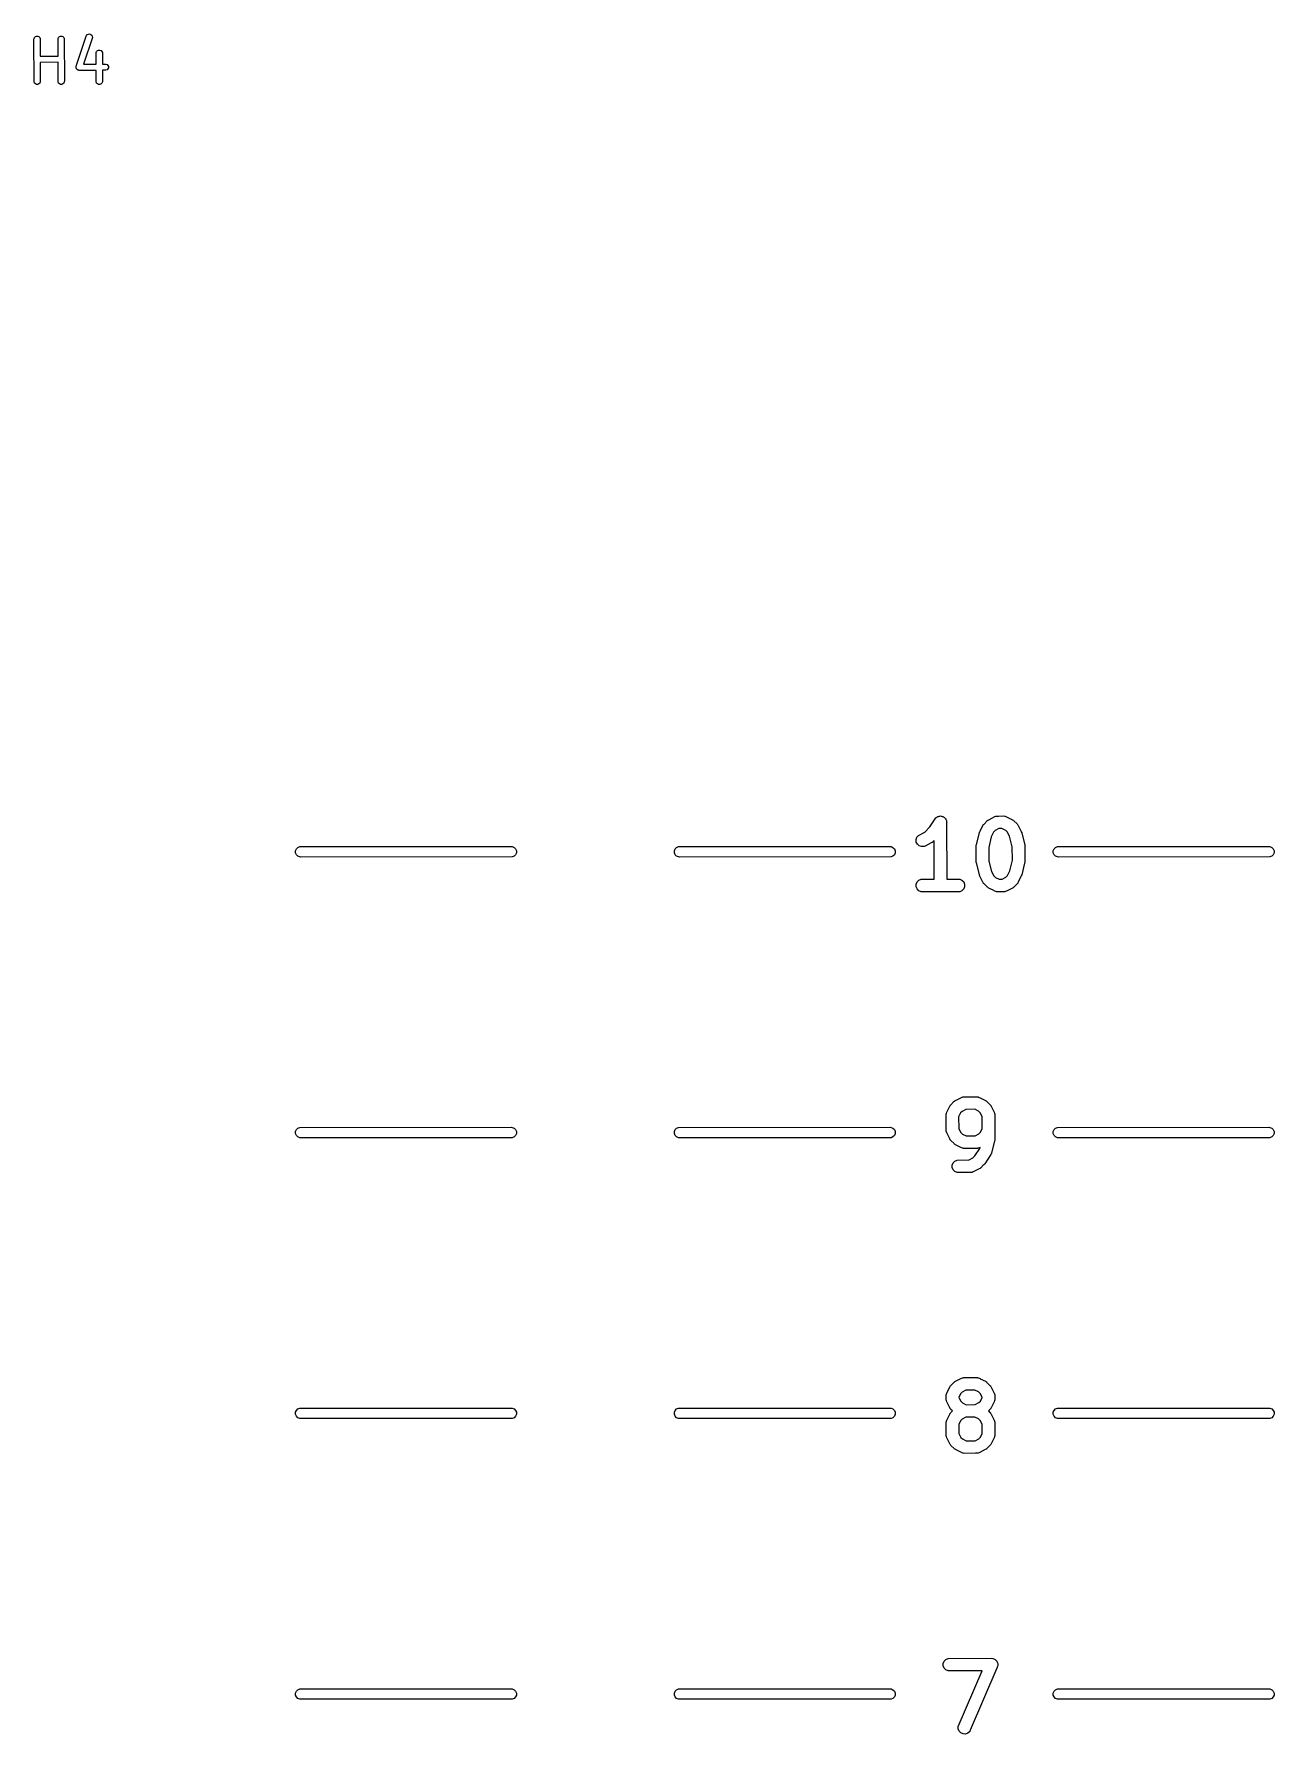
# Model space of a CAD drawing. Extents: x 79 to 214, y -137 to -46.
# Drawn here: x 79.16 to 108.62, y -85.95 to -45.58 of the extents above; entities that cross this region are included whole.
import ezdxf

# ---------------------------------------------------------------- set-up
doc = ezdxf.new("R2010")
doc.units = 0
doc.layers.add('BLACK', color=7, linetype='CONTINUOUS')

msp = doc.modelspace()

# ---------------------------------------------------------------- linework, layer by layer
at = {"layer": 'BLACK', "linetype": 'CONTINUOUS'}
for p, q in [((80.411033, -45.620058), (80.430207, -45.597951)), ((80.430207, -45.597951), (80.45638, -45.584864)), ((80.45638, -45.584864), (80.48557, -45.582789)), ((80.48557, -45.582789), (80.513332, -45.592043)), ((80.513332, -45.592043), (80.53544, -45.611217)), ((80.53544, -45.611217), (80.548526, -45.637391)), ((79.163095, -45.704819), (79.164536, -45.690187)), ((79.164536, -46.719451), (79.163095, -45.704819)), ((79.164536, -45.690187), (79.175735, -45.663151)), ((79.175735, -45.663151), (79.196427, -45.642459)), ((79.196427, -45.642459), (79.223463, -45.63126)), ((79.223463, -45.63126), (79.252727, -45.63126)), ((79.252727, -45.63126), (79.279763, -45.642459)), ((79.279763, -45.642459), (79.300455, -45.663151)), ((79.300455, -45.663151), (79.311654, -45.690187)), ((79.311654, -45.690187), (79.312246, -46.107231)), ((79.734523, -45.704819), (79.735964, -45.690187)), ((79.735093, -46.106192), (79.734523, -45.704819)), ((79.735964, -45.690187), (79.747163, -45.663151)), ((79.747163, -45.663151), (79.767855, -45.642459)), ((79.767855, -45.642459), (79.794891, -45.63126)), ((79.794891, -45.63126), (79.824155, -45.63126)), ((79.824155, -45.63126), (79.851191, -45.642459)), ((79.851191, -45.642459), (79.871883, -45.663151)), ((79.871883, -45.663151), (79.883082, -45.690187)), ((79.883082, -45.690187), (79.884523, -46.704819)), ((80.168967, -46.346154), (80.405039, -45.633483)), ((80.550601, -45.666581), (80.341557, -46.297657)), ((80.405039, -45.633483), (80.411033, -45.620058)), ((80.548526, -45.637391), (80.550601, -45.666581)), ((80.640726, -46.02352), (80.651925, -45.996484)), ((80.651925, -45.996484), (80.672617, -45.975792)), ((80.672617, -45.975792), (80.699653, -45.964593)), ((80.699653, -45.964593), (80.728917, -45.964593)), ((80.728917, -45.964593), (80.755953, -45.975792)), ((80.755953, -45.975792), (80.776645, -45.996484)), ((80.776645, -45.996484), (80.787844, -46.02352)), ((79.312246, -46.107231), (79.735093, -46.106192)), ((79.735304, -46.254786), (79.312457, -46.255826)), ((79.312457, -46.255826), (79.313095, -46.704819)), ((79.735964, -46.719451), (79.735304, -46.254786)), ((80.163684, -46.362105), (80.164536, -46.359532)), ((80.164536, -46.37409), (80.163684, -46.362105)), ((80.164536, -46.356853), (80.168967, -46.346154)), ((80.164536, -46.359532), (80.164536, -46.356853)), ((80.164536, -46.386117), (80.164536, -46.37409)), ((80.165568, -46.388608), (80.164536, -46.386117)), ((80.165759, -46.391295), (80.165568, -46.388608)), ((80.171133, -46.402044), (80.165759, -46.391295)), ((80.175735, -46.413153), (80.171133, -46.402044)), ((80.17764, -46.415058), (80.175735, -46.413153)), ((80.178845, -46.417468), (80.17764, -46.415058)), ((80.187927, -46.425345), (80.178845, -46.417468)), ((80.341557, -46.297657), (80.639832, -46.296979)), ((80.639285, -46.038152), (80.640726, -46.02352)), ((80.639832, -46.296979), (80.639285, -46.038152)), ((80.787844, -46.02352), (80.788421, -46.296641)), ((80.788421, -46.296641), (80.857142, -46.296485)), ((80.857142, -46.296485), (80.871774, -46.297926)), ((80.871774, -46.297926), (80.89881, -46.309125)), ((80.89881, -46.309125), (80.919502, -46.329817)), ((80.919502, -46.413153), (80.89881, -46.433845)), ((80.919502, -46.329817), (80.930701, -46.356853)), ((80.930701, -46.386117), (80.919502, -46.413153)), ((80.930701, -46.356853), (80.930701, -46.386117)), ((79.175735, -46.746487), (79.164536, -46.719451)), ((79.196427, -46.767179), (79.175735, -46.746487)), ((79.223463, -46.778378), (79.196427, -46.767179)), ((79.252727, -46.778378), (79.223463, -46.778378)), ((79.279763, -46.767179), (79.252727, -46.778378)), ((79.300455, -46.746487), (79.279763, -46.767179)), ((79.311654, -46.719451), (79.300455, -46.746487)), ((79.313095, -46.704819), (79.311654, -46.719451)), ((79.747163, -46.746487), (79.735964, -46.719451)), ((79.767855, -46.767179), (79.747163, -46.746487)), ((79.794891, -46.778378), (79.767855, -46.767179)), ((79.824155, -46.778378), (79.794891, -46.778378)), ((79.851191, -46.767179), (79.824155, -46.778378)), ((79.871883, -46.746487), (79.851191, -46.767179)), ((79.883082, -46.719451), (79.871883, -46.746487)), ((79.884523, -46.704819), (79.883082, -46.719451)), ((80.196427, -46.433845), (80.187927, -46.425345)), ((80.198915, -46.434875), (80.196427, -46.433845)), ((80.200952, -46.436642), (80.198915, -46.434875)), ((80.212355, -46.440443), (80.200952, -46.436642)), ((80.223463, -46.445044), (80.212355, -46.440443)), ((80.227289, -46.44542), (80.223463, -46.445044)), ((80.228715, -46.445896), (80.227289, -46.44542)), ((80.230689, -46.445755), (80.228715, -46.445896)), ((80.238095, -46.446485), (80.230689, -46.445755)), ((80.640146, -46.44557), (80.238095, -46.446485)), ((80.640726, -46.719451), (80.640146, -46.44557)), ((80.651925, -46.746487), (80.640726, -46.719451)), ((80.672617, -46.767179), (80.651925, -46.746487)), ((80.699653, -46.778378), (80.672617, -46.767179)), ((80.728917, -46.778378), (80.699653, -46.778378)), ((80.755953, -46.767179), (80.728917, -46.778378)), ((80.776645, -46.746487), (80.755953, -46.767179)), ((80.787844, -46.719451), (80.776645, -46.746487)), ((80.789285, -46.704819), (80.787844, -46.719451)), ((80.871774, -46.445044), (80.788735, -46.445232)), ((80.788735, -46.445232), (80.789285, -46.704819)), ((80.89881, -46.433845), (80.871774, -46.445044)), ((100.603532, -64.186606), (100.614031, -64.176108)), ((100.614031, -64.176108), (100.627607, -64.170484)), ((100.627607, -64.170484), (100.63982, -64.162306)), ((100.63982, -64.162306), (100.654381, -64.159393)), ((100.654381, -64.159393), (100.668103, -64.15371)), ((100.668103, -64.15371), (100.6828, -64.15371)), ((100.6828, -64.15371), (100.69721, -64.150828)), ((100.69721, -64.150828), (100.71178, -64.15371)), ((100.71178, -64.15371), (100.726631, -64.15371)), ((100.726631, -64.15371), (100.740205, -64.159332)), ((100.740205, -64.159332), (100.754624, -64.162185)), ((100.754624, -64.162185), (100.766984, -64.170425)), ((100.766984, -64.170425), (100.780703, -64.176108)), ((100.780703, -64.176108), (100.791092, -64.186497)), ((101.844883, -64.240674), (101.987427, -64.166664)), ((101.987427, -64.166664), (102.014891, -64.156155)), ((102.014891, -64.156155), (102.020265, -64.155773)), ((102.020265, -64.155773), (102.025246, -64.15371)), ((102.025246, -64.15371), (102.056706, -64.153183)), ((102.056706, -64.153183), (102.073271, -64.152006)), ((102.073271, -64.152006), (102.075841, -64.152862)), ((102.075841, -64.152862), (102.197367, -64.150828)), ((102.197367, -64.150828), (102.226631, -64.15371)), ((102.226631, -64.15371), (102.231611, -64.155773)), ((102.231611, -64.155773), (102.236986, -64.156155)), ((102.236986, -64.156155), (102.264571, -64.169426)), ((102.264571, -64.169426), (102.280703, -64.176108)), ((102.280703, -64.176108), (102.282781, -64.178186)), ((102.282781, -64.178186), (102.407306, -64.238093)), ((100.176828, -64.610901), (100.328239, -64.532286)), ((100.328239, -64.532286), (100.446208, -64.411339)), ((100.446208, -64.411339), (100.57256, -64.217623)), ((100.57256, -64.217623), (100.572626, -64.217542)), ((100.572626, -64.217542), (100.572647, -64.217492)), ((100.572647, -64.217492), (100.572758, -64.21738)), ((100.572758, -64.21738), (100.59119, -64.194872)), ((100.59119, -64.194872), (100.603532, -64.186606)), ((100.791092, -64.186497), (100.803323, -64.194651)), ((100.803323, -64.194651), (100.811588, -64.206993)), ((100.811588, -64.206993), (100.822087, -64.217492)), ((100.822087, -64.217492), (100.82771, -64.231068)), ((100.82771, -64.231068), (100.835889, -64.243281)), ((100.835889, -64.243281), (100.838801, -64.257843)), ((100.838801, -64.257843), (100.844485, -64.271564)), ((100.844485, -64.271564), (100.844512, -64.2864)), ((100.844512, -64.2864), (100.847367, -64.30067)), ((100.847367, -64.30067), (100.844566, -64.314827)), ((100.844566, -64.314827), (100.847086, -65.651734)), ((101.556404, -64.828131), (101.623274, -64.550162)), ((101.623274, -64.550162), (101.624045, -64.548003)), ((101.624045, -64.548003), (101.624122, -64.546923)), ((101.624122, -64.546923), (101.625323, -64.544425)), ((101.625323, -64.544425), (101.633167, -64.522471)), ((101.633167, -64.522471), (101.640918, -64.51201)), ((101.640918, -64.51201), (101.70606, -64.376603)), ((101.70606, -64.376603), (101.713988, -64.364007)), ((101.713988, -64.364007), (101.715504, -64.360349)), ((101.715504, -64.360349), (101.717806, -64.357942)), ((101.717806, -64.357942), (101.721725, -64.351717)), ((101.721725, -64.351717), (101.73369, -64.341339)), ((101.73369, -64.341339), (101.805588, -64.26619)), ((101.805588, -64.26619), (101.817088, -64.256751)), ((101.817088, -64.256751), (101.819685, -64.253758)), ((101.819685, -64.253758), (101.822547, -64.252271)), ((101.822547, -64.252271), (101.828318, -64.247536)), ((101.828318, -64.247536), (101.844883, -64.240674)), ((101.959647, -64.535789), (101.90551, -64.64832)), ((101.996637, -64.497125), (101.959647, -64.535789)), ((102.08685, -64.450286), (101.996637, -64.497125)), ((102.159546, -64.449069), (102.08685, -64.450286)), ((102.248119, -64.49168), (102.159546, -64.449069)), ((102.286785, -64.528671), (102.248119, -64.49168)), ((102.339397, -64.630004), (102.286785, -64.528671)), ((102.407306, -64.238093), (102.419901, -64.246021)), ((102.419901, -64.246021), (102.423558, -64.247536)), ((102.423558, -64.247536), (102.425963, -64.249837)), ((102.425963, -64.249837), (102.432192, -64.253758)), ((102.432192, -64.253758), (102.442571, -64.265725)), ((102.442571, -64.265725), (102.517718, -64.337618)), ((102.517718, -64.337618), (102.52716, -64.349123)), ((102.52716, -64.349123), (102.530152, -64.351718)), ((102.530152, -64.351718), (102.531637, -64.354578)), ((102.531637, -64.354578), (102.536373, -64.360349)), ((102.536373, -64.360349), (102.543236, -64.376918)), ((102.543236, -64.376918), (102.617245, -64.519461)), ((102.617245, -64.519461), (102.618062, -64.521597)), ((102.618062, -64.521597), (102.618709, -64.52247)), ((102.618709, -64.52247), (102.619367, -64.525005)), ((102.619367, -64.525005), (102.627755, -64.546924)), ((102.627755, -64.546924), (102.628773, -64.561257)), ((102.628773, -64.561257), (102.700031, -64.835876)), ((85.377402, -64.975614), (85.396066, -64.930554)), ((85.377402, -65.024386), (85.377402, -64.975614)), ((85.396066, -64.930554), (85.430554, -64.896066)), ((85.430554, -64.896066), (85.475614, -64.877402)), ((85.475614, -64.877402), (90.5, -64.875)), ((90.5, -64.875), (90.524386, -64.877402)), ((90.524386, -64.877402), (90.569446, -64.896066)), ((90.569446, -64.896066), (90.603934, -64.930554)), ((90.603934, -64.930554), (90.622598, -64.975614)), ((90.622598, -64.975614), (90.622598, -65.024386)), ((94.377402, -64.975614), (94.396066, -64.930554)), ((94.377402, -65.024386), (94.377402, -64.975614)), ((94.396066, -64.930554), (94.430554, -64.896066)), ((94.430554, -64.896066), (94.475614, -64.877402)), ((94.475614, -64.877402), (99.5, -64.875)), ((99.5, -64.875), (99.524386, -64.877402)), ((99.524386, -64.877402), (99.569446, -64.896066)), ((99.569446, -64.896066), (99.603934, -64.930554)), ((99.603934, -64.930554), (99.622598, -64.975614)), ((99.622598, -64.975614), (99.622598, -65.024386)), ((100.119974, -64.710639), (100.138481, -64.655116)), ((100.124123, -64.769019), (100.119974, -64.710639)), ((100.150297, -64.821368), (100.124123, -64.769019)), ((100.138481, -64.655116), (100.176828, -64.610901)), ((100.194512, -64.859715), (100.150297, -64.821368)), ((100.250035, -64.878222), (100.194512, -64.859715)), ((100.308415, -64.874073), (100.250035, -64.878222)), ((100.335878, -64.863564), (100.308415, -64.874073)), ((100.47842, -64.789554), (100.335878, -64.863564)), ((100.494988, -64.782692), (100.47842, -64.789554)), ((100.500758, -64.777956), (100.494988, -64.782692)), ((100.503621, -64.77647), (100.500758, -64.777956)), ((100.506217, -64.773476), (100.503621, -64.77647)), ((100.517719, -64.764037), (100.506217, -64.773476)), ((100.548181, -64.732806), (100.517719, -64.764037)), ((100.549914, -65.6527), (100.548181, -64.732806)), ((101.547367, -64.872257), (101.547869, -64.867153)), ((101.549963, -65.22043), (101.547367, -64.872257)), ((101.547544, -64.864966), (101.54846, -64.861158)), ((101.547869, -64.867153), (101.547544, -64.864966)), ((101.54846, -64.861158), (101.550249, -64.842993)), ((101.550249, -64.842993), (101.556404, -64.828131)), ((101.90551, -64.64832), (101.844911, -64.900223)), ((101.844911, -64.900223), (101.8473, -65.22046)), ((102.404576, -64.881196), (102.339397, -64.630004)), ((102.406965, -65.201432), (102.404576, -64.881196)), ((102.700031, -64.835876), (102.700781, -64.840948)), ((102.700781, -64.840948), (102.701628, -64.842993)), ((102.701628, -64.842993), (102.701656, -64.84687)), ((102.701656, -64.84687), (102.704333, -64.864965)), ((102.704333, -64.864965), (102.701913, -64.881225)), ((102.701913, -64.881225), (102.70451, -65.2294)), ((103.377402, -64.975614), (103.396066, -64.930554)), ((103.377402, -65.024386), (103.377402, -64.975614)), ((103.396066, -64.930554), (103.430554, -64.896066)), ((103.430554, -64.896066), (103.475614, -64.877402)), ((103.475614, -64.877402), (108.5, -64.875)), ((108.5, -64.875), (108.524386, -64.877402)), ((108.524386, -64.877402), (108.569446, -64.896066)), ((108.569446, -64.896066), (108.603934, -64.930554)), ((108.603934, -64.930554), (108.622598, -64.975614)), ((108.622598, -64.975614), (108.622598, -65.024386)), ((85.396066, -65.069446), (85.377402, -65.024386)), ((85.430554, -65.103934), (85.396066, -65.069446)), ((85.475614, -65.122598), (85.430554, -65.103934)), ((85.5, -65.125), (85.475614, -65.122598)), ((90.524386, -65.122598), (85.5, -65.125)), ((90.569446, -65.103934), (90.524386, -65.122598)), ((90.603934, -65.069446), (90.569446, -65.103934)), ((90.622598, -65.024386), (90.603934, -65.069446)), ((94.396066, -65.069446), (94.377402, -65.024386)), ((94.430554, -65.103934), (94.396066, -65.069446)), ((94.475614, -65.122598), (94.430554, -65.103934)), ((94.5, -65.125), (94.475614, -65.122598)), ((99.524386, -65.122598), (94.5, -65.125)), ((99.569446, -65.103934), (99.524386, -65.122598)), ((99.603934, -65.069446), (99.569446, -65.103934)), ((99.622598, -65.024386), (99.603934, -65.069446)), ((101.547544, -65.236691), (101.549963, -65.22043)), ((101.55022, -65.254785), (101.547544, -65.236691)), ((101.550249, -65.258664), (101.55022, -65.254785)), ((101.551096, -65.260708), (101.550249, -65.258664)), ((101.551846, -65.26578), (101.551096, -65.260708)), ((101.623103, -65.5404), (101.551846, -65.26578)), ((101.8473, -65.22046), (101.912477, -65.471649)), ((102.346366, -65.453334), (102.406965, -65.201432)), ((102.695472, -65.273524), (102.628602, -65.551495)), ((102.701628, -65.258664), (102.695472, -65.273524)), ((102.703416, -65.2405), (102.701628, -65.258664)), ((102.704333, -65.236692), (102.703416, -65.2405)), ((102.70451, -65.2294), (102.704007, -65.234503)), ((102.704007, -65.234503), (102.704333, -65.236692)), ((103.396066, -65.069446), (103.377402, -65.024386)), ((103.430554, -65.103934), (103.396066, -65.069446)), ((103.475614, -65.122598), (103.430554, -65.103934)), ((103.5, -65.125), (103.475614, -65.122598)), ((108.524386, -65.122598), (103.5, -65.125)), ((108.569446, -65.103934), (108.524386, -65.122598)), ((108.603934, -65.069446), (108.569446, -65.103934)), ((108.622598, -65.024386), (108.603934, -65.069446)), ((100.121678, -65.771564), (100.144076, -65.717492)), ((100.121678, -65.830092), (100.121678, -65.771564)), ((100.144076, -65.717492), (100.18546, -65.676108)), ((100.18546, -65.676108), (100.239532, -65.65371)), ((100.239532, -65.65371), (100.549914, -65.6527)), ((100.847086, -65.651734), (101.125939, -65.650828)), ((101.125939, -65.650828), (101.155203, -65.65371)), ((101.155203, -65.65371), (101.209275, -65.676108)), ((101.209275, -65.676108), (101.250659, -65.717492)), ((101.250659, -65.717492), (101.273057, -65.771564)), ((101.273057, -65.771564), (101.273057, -65.830092)), ((101.624122, -65.554733), (101.623103, -65.5404)), ((101.63251, -65.576653), (101.624122, -65.554733)), ((101.633167, -65.579185), (101.63251, -65.576653)), ((101.633811, -65.580055), (101.633167, -65.579185)), ((101.634631, -65.582196), (101.633811, -65.580055)), ((101.70864, -65.724738), (101.634631, -65.582196)), ((101.715503, -65.741306), (101.70864, -65.724738)), ((101.720238, -65.747076), (101.715503, -65.741306)), ((101.721725, -65.749939), (101.720238, -65.747076)), ((101.724718, -65.752535), (101.721725, -65.749939)), ((101.734158, -65.764037), (101.724718, -65.752535)), ((101.809313, -65.835938), (101.734158, -65.764037)), ((101.912477, -65.471649), (101.965093, -65.572986)), ((101.965093, -65.572986), (102.003756, -65.609975)), ((102.003756, -65.609975), (102.09233, -65.652586)), ((102.09233, -65.652586), (102.165028, -65.651369)), ((102.165028, -65.651369), (102.255237, -65.604532)), ((102.255237, -65.604532), (102.292228, -65.565867)), ((102.292228, -65.565867), (102.346366, -65.453334)), ((102.518191, -65.76031), (102.44629, -65.835466)), ((102.530152, -65.749938), (102.518191, -65.76031)), ((102.534069, -65.743714), (102.530152, -65.749938)), ((102.536374, -65.741306), (102.534069, -65.743714)), ((102.53789, -65.737644), (102.536374, -65.741306)), ((102.545817, -65.725053), (102.53789, -65.737644)), ((102.610958, -65.589645), (102.545817, -65.725053)), ((102.618709, -65.579186), (102.610958, -65.589645)), ((102.626552, -65.557231), (102.618709, -65.579186)), ((102.627755, -65.554732), (102.626552, -65.557231)), ((102.627831, -65.55365), (102.627755, -65.554732)), ((102.628602, -65.551495), (102.627831, -65.55365)), ((100.144076, -65.884164), (100.121678, -65.830092)), ((100.18546, -65.925548), (100.144076, -65.884164)), ((100.239532, -65.947946), (100.18546, -65.925548)), ((100.268796, -65.950828), (100.239532, -65.947946)), ((101.155203, -65.947946), (100.268796, -65.950828)), ((101.209275, -65.925548), (101.155203, -65.947946)), ((101.250659, -65.884164), (101.209275, -65.925548)), ((101.273057, -65.830092), (101.250659, -65.884164)), ((101.819686, -65.847899), (101.809313, -65.835938)), ((101.825909, -65.851816), (101.819686, -65.847899)), ((101.828318, -65.854121), (101.825909, -65.851816)), ((101.831979, -65.855637), (101.828318, -65.854121)), ((101.844571, -65.863564), (101.831979, -65.855637)), ((101.969096, -65.92347), (101.844571, -65.863564)), ((101.971174, -65.925548), (101.969096, -65.92347)), ((101.987296, -65.932226), (101.971174, -65.925548)), ((102.014892, -65.945502), (101.987296, -65.932226)), ((102.020267, -65.945883), (102.014892, -65.945502)), ((102.025246, -65.947946), (102.020267, -65.945883)), ((102.05451, -65.950828), (102.025246, -65.947946)), ((102.176034, -65.948793), (102.05451, -65.950828)), ((102.178605, -65.94965), (102.176034, -65.948793)), ((102.195174, -65.948472), (102.178605, -65.94965)), ((102.226631, -65.947946), (102.195174, -65.948472)), ((102.231609, -65.945883), (102.226631, -65.947946)), ((102.236985, -65.945502), (102.231609, -65.945883)), ((102.264449, -65.934992), (102.236985, -65.945502)), ((102.40699, -65.860983), (102.264449, -65.934992)), ((102.423559, -65.854121), (102.40699, -65.860983)), ((102.429329, -65.849385), (102.423559, -65.854121)), ((102.432192, -65.847899), (102.429329, -65.849385)), ((102.434788, -65.844905), (102.432192, -65.847899)), ((102.44629, -65.835466), (102.434788, -65.844905)), ((100.860439, -71.167794), (100.920346, -71.043269)), ((100.920346, -71.043269), (100.928274, -71.030673)), ((100.928274, -71.030673), (100.92979, -71.027015)), ((100.92979, -71.027015), (100.932092, -71.024608)), ((100.932092, -71.024608), (100.936011, -71.018383)), ((100.936011, -71.018383), (100.947976, -71.008005)), ((100.947976, -71.008005), (101.019874, -70.932856)), ((101.019874, -70.932856), (101.031374, -70.923417)), ((101.031374, -70.923417), (101.033971, -70.920424)), ((101.033971, -70.920424), (101.036833, -70.918937)), ((101.036833, -70.918937), (101.042604, -70.914202)), ((101.042604, -70.914202), (101.059169, -70.90734)), ((101.059169, -70.90734), (101.201713, -70.83333)), ((101.201713, -70.83333), (101.229177, -70.822821)), ((101.229177, -70.822821), (101.234551, -70.822439)), ((101.234551, -70.822439), (101.239532, -70.820376)), ((101.239532, -70.820376), (101.267133, -70.820123)), ((101.267133, -70.820123), (101.287557, -70.818672)), ((101.287557, -70.818672), (101.291249, -70.819902)), ((101.291249, -70.819902), (101.55451, -70.817494)), ((101.55451, -70.817494), (101.583774, -70.820376)), ((101.583774, -70.820376), (101.588751, -70.822437)), ((101.588751, -70.822437), (101.594129, -70.82282)), ((101.594129, -70.82282), (101.621728, -70.836097)), ((101.621728, -70.836097), (101.637846, -70.842774)), ((101.637846, -70.842774), (101.639922, -70.84485)), ((101.639922, -70.84485), (101.76445, -70.904759)), ((101.76445, -70.904759), (101.777043, -70.912686)), ((101.777043, -70.912686), (101.780703, -70.914202)), ((101.780703, -70.914202), (101.78311, -70.916505)), ((101.78311, -70.916505), (101.789336, -70.920424)), ((101.789336, -70.920424), (101.799712, -70.932388)), ((101.799712, -70.932388), (101.874862, -71.004285)), ((101.874862, -71.004285), (101.884302, -71.015787)), ((101.884302, -71.015787), (101.887295, -71.018383)), ((101.887295, -71.018383), (101.88878, -71.021243)), ((101.88878, -71.021243), (101.893517, -71.027015)), ((101.893517, -71.027015), (101.900378, -71.043582)), ((100.833082, -71.253208), (100.835964, -71.223944)), ((100.835576, -71.58764), (100.833082, -71.253208)), ((100.835964, -71.223944), (100.838026, -71.218965)), ((100.838026, -71.218965), (100.838408, -71.21359)), ((100.838408, -71.21359), (100.851683, -71.185994)), ((100.851683, -71.185994), (100.858362, -71.169872)), ((100.858362, -71.169872), (100.860439, -71.167794)), ((101.173934, -71.202454), (101.130709, -71.292303)), ((101.130709, -71.292303), (101.132845, -71.578599)), ((101.210923, -71.163791), (101.173934, -71.202454)), ((101.300654, -71.117202), (101.210923, -71.163791)), ((101.51565, -71.115235), (101.300654, -71.117202)), ((101.605264, -71.158347), (101.51565, -71.115235)), ((101.643928, -71.195337), (101.605264, -71.158347)), ((101.690376, -71.284796), (101.643928, -71.195337)), ((101.691759, -71.572997), (101.690376, -71.284796)), ((101.900378, -71.043582), (101.974389, -71.186125)), ((101.974389, -71.186125), (101.984898, -71.213589)), ((101.984898, -71.213589), (101.985279, -71.218963)), ((101.985279, -71.218963), (101.987343, -71.223944)), ((101.987343, -71.223944), (101.987466, -71.249733)), ((101.987466, -71.249733), (101.989047, -71.271969)), ((101.989047, -71.271969), (101.987594, -71.276327)), ((101.987594, -71.276327), (101.990225, -71.824637)), ((85.377402, -71.64228), (85.396066, -71.59722)), ((85.377402, -71.691052), (85.377402, -71.64228)), ((85.396066, -71.736112), (85.377402, -71.691052)), ((85.396066, -71.59722), (85.430554, -71.562732)), ((85.430554, -71.7706), (85.396066, -71.736112)), ((85.430554, -71.562732), (85.475614, -71.544068)), ((85.475614, -71.789264), (85.430554, -71.7706)), ((85.475614, -71.544068), (90.5, -71.541666)), ((85.5, -71.791666), (85.475614, -71.789264)), ((90.524386, -71.789264), (85.5, -71.791666)), ((90.5, -71.541666), (90.524386, -71.544068)), ((90.524386, -71.544068), (90.569446, -71.562732)), ((90.569446, -71.7706), (90.524386, -71.789264)), ((90.569446, -71.562732), (90.603934, -71.59722)), ((90.603934, -71.736112), (90.569446, -71.7706)), ((90.603934, -71.59722), (90.622598, -71.64228)), ((90.622598, -71.691052), (90.603934, -71.736112)), ((90.622598, -71.64228), (90.622598, -71.691052)), ((94.377402, -71.64228), (94.396066, -71.59722)), ((94.377402, -71.691052), (94.377402, -71.64228)), ((94.396066, -71.736112), (94.377402, -71.691052)), ((94.396066, -71.59722), (94.430554, -71.562732)), ((94.430554, -71.7706), (94.396066, -71.736112)), ((94.430554, -71.562732), (94.475614, -71.544068)), ((94.475614, -71.789264), (94.430554, -71.7706)), ((94.475614, -71.544068), (99.5, -71.541666)), ((94.5, -71.791666), (94.475614, -71.789264)), ((99.524386, -71.789264), (94.5, -71.791666)), ((99.5, -71.541666), (99.524386, -71.544068)), ((99.524386, -71.544068), (99.569446, -71.562732)), ((99.569446, -71.7706), (99.524386, -71.789264)), ((99.569446, -71.562732), (99.603934, -71.59722)), ((99.603934, -71.736112), (99.569446, -71.7706)), ((99.603934, -71.59722), (99.622598, -71.64228)), ((99.622598, -71.691052), (99.603934, -71.736112)), ((99.622598, -71.64228), (99.622598, -71.691052)), ((100.83426, -71.591589), (100.835576, -71.58764)), ((100.835763, -71.612751), (100.83426, -71.591589)), ((100.835964, -71.639615), (100.835763, -71.612751)), ((100.838026, -71.644593), (100.835964, -71.639615)), ((100.838408, -71.649969), (100.838026, -71.644593)), ((100.848918, -71.677433), (100.838408, -71.649969)), ((100.922926, -71.819974), (100.848918, -71.677433)), ((100.929789, -71.836543), (100.922926, -71.819974)), ((100.934524, -71.842313), (100.929789, -71.836543)), ((100.936011, -71.845176), (100.934524, -71.842313)), ((100.939004, -71.847772), (100.936011, -71.845176)), ((100.948444, -71.859274), (100.939004, -71.847772)), ((101.132845, -71.578599), (101.179377, -71.668221)), ((101.179377, -71.668221), (101.218043, -71.705213)), ((101.218043, -71.705213), (101.307655, -71.748324)), ((101.307655, -71.748324), (101.522651, -71.746357)), ((101.522651, -71.746357), (101.612382, -71.699768)), ((101.612382, -71.699768), (101.649372, -71.661104)), ((101.649372, -71.661104), (101.691759, -71.572997)), ((101.989131, -71.835737), (101.987343, -71.853901)), ((101.990048, -71.831929), (101.989131, -71.835737)), ((101.990225, -71.824637), (101.989722, -71.82974)), ((101.989722, -71.82974), (101.990048, -71.831929)), ((103.377402, -71.64228), (103.396066, -71.59722)), ((103.377402, -71.691052), (103.377402, -71.64228)), ((103.396066, -71.736112), (103.377402, -71.691052)), ((103.396066, -71.59722), (103.430554, -71.562732)), ((103.430554, -71.7706), (103.396066, -71.736112)), ((103.430554, -71.562732), (103.475614, -71.544068)), ((103.475614, -71.789264), (103.430554, -71.7706)), ((103.475614, -71.544068), (108.5, -71.541666)), ((103.5, -71.791666), (103.475614, -71.789264)), ((108.524386, -71.789264), (103.5, -71.791666)), ((108.5, -71.541666), (108.524386, -71.544068)), ((108.524386, -71.544068), (108.569446, -71.562732)), ((108.569446, -71.7706), (108.524386, -71.789264)), ((108.569446, -71.562732), (108.603934, -71.59722)), ((108.603934, -71.736112), (108.569446, -71.7706)), ((108.603934, -71.59722), (108.622598, -71.64228)), ((108.622598, -71.691052), (108.603934, -71.736112)), ((108.622598, -71.64228), (108.622598, -71.691052)), ((101.023593, -71.93117), (100.948444, -71.859274)), ((101.033971, -71.943136), (101.023593, -71.93117)), ((101.040196, -71.947054), (101.033971, -71.943136)), ((101.042604, -71.949358), (101.040196, -71.947054)), ((101.046263, -71.950873), (101.042604, -71.949358)), ((101.058857, -71.958801), (101.046263, -71.950873)), ((101.183381, -72.018707), (101.058857, -71.958801)), ((101.18546, -72.020786), (101.183381, -72.018707)), ((101.201591, -72.027467), (101.18546, -72.020786)), ((101.229177, -72.040739), (101.201591, -72.027467)), ((101.234551, -72.04112), (101.229177, -72.040739)), ((101.239532, -72.043184), (101.234551, -72.04112)), ((101.268796, -72.046066), (101.239532, -72.043184)), ((101.532055, -72.043657), (101.268796, -72.046066)), ((101.469523, -72.271198), (101.517546, -72.221002)), ((101.517546, -72.221002), (101.633288, -72.043551)), ((101.535748, -72.044888), (101.532055, -72.043657)), ((101.556177, -72.043436), (101.535748, -72.044888)), ((101.583774, -72.043184), (101.556177, -72.043436)), ((101.588751, -72.041122), (101.583774, -72.043184)), ((101.594129, -72.04074), (101.588751, -72.041122)), ((101.621592, -72.03023), (101.594129, -72.04074)), ((101.63862, -72.021388), (101.621592, -72.03023)), ((101.633288, -72.043551), (101.63862, -72.021388)), ((101.89248, -72.190541), (101.750747, -72.407842)), ((101.904424, -72.174423), (101.89248, -72.190541)), ((101.906156, -72.169575), (101.904424, -72.174423)), ((101.907439, -72.167608), (101.906156, -72.169575)), ((101.908158, -72.163969), (101.907439, -72.167608)), ((101.914317, -72.146732), (101.908158, -72.163969)), ((101.981187, -71.868761), (101.914317, -72.146732)), ((101.987343, -71.853901), (101.981187, -71.868761)), ((100.978821, -72.43823), (101.001219, -72.384158)), ((100.978821, -72.496758), (100.978821, -72.43823)), ((101.001219, -72.55083), (100.978821, -72.496758)), ((101.001219, -72.384158), (101.042603, -72.342774)), ((101.042603, -72.592214), (101.001219, -72.55083)), ((101.042603, -72.342774), (101.096675, -72.320376)), ((101.096675, -72.614612), (101.042603, -72.592214)), ((101.096675, -72.320376), (101.379796, -72.317785)), ((101.125939, -72.617494), (101.096675, -72.614612)), ((101.389198, -72.615085), (101.125939, -72.617494)), ((101.379796, -72.317785), (101.469523, -72.271198)), ((101.392891, -72.616316), (101.389198, -72.615085)), ((101.413319, -72.614864), (101.392891, -72.616316)), ((101.440917, -72.614612), (101.413319, -72.614864)), ((101.445895, -72.612549), (101.440917, -72.614612)), ((101.451271, -72.612168), (101.445895, -72.612549)), ((101.478735, -72.601658), (101.451271, -72.612168)), ((101.621276, -72.527649), (101.478735, -72.601658)), ((101.637845, -72.520787), (101.621276, -72.527649)), ((101.643615, -72.516051), (101.637845, -72.520787)), ((101.646478, -72.514565), (101.643615, -72.516051)), ((101.649074, -72.511571), (101.646478, -72.514565)), ((101.660576, -72.502132), (101.649074, -72.511571)), ((101.723496, -72.436364), (101.660576, -72.502132)), ((101.732116, -72.430592), (101.723496, -72.436364)), ((101.750524, -72.408113), (101.732116, -72.430592)), ((101.75066, -72.407972), (101.750524, -72.408113)), ((101.750679, -72.407923), (101.75066, -72.407972)), ((101.750747, -72.407842), (101.750679, -72.407923)), ((101.059169, -77.574006), (101.201713, -77.499996)), ((101.201713, -77.499996), (101.229177, -77.489487)), ((101.229177, -77.489487), (101.234551, -77.489105)), ((101.234551, -77.489105), (101.239532, -77.487042)), ((101.239532, -77.487042), (101.267133, -77.486789)), ((101.267133, -77.486789), (101.287557, -77.485338)), ((101.287557, -77.485338), (101.291249, -77.486568)), ((101.291249, -77.486568), (101.55451, -77.48416)), ((101.55451, -77.48416), (101.583774, -77.487042)), ((101.583774, -77.487042), (101.588751, -77.489103)), ((101.588751, -77.489103), (101.594129, -77.489486)), ((101.594129, -77.489486), (101.621728, -77.502763)), ((100.833082, -77.919874), (100.835964, -77.89061)), ((100.835964, -77.89061), (100.838026, -77.885631)), ((100.838026, -77.885631), (100.838408, -77.880256)), ((100.838408, -77.880256), (100.851683, -77.85266)), ((100.851683, -77.85266), (100.858362, -77.836538)), ((100.858362, -77.836538), (100.860439, -77.83446)), ((100.860439, -77.83446), (100.920346, -77.709935)), ((100.920346, -77.709935), (100.928274, -77.697339)), ((100.928274, -77.697339), (100.92979, -77.693681)), ((100.92979, -77.693681), (100.932092, -77.691274)), ((100.932092, -77.691274), (100.936011, -77.685049)), ((100.936011, -77.685049), (100.947976, -77.674671)), ((100.947976, -77.674671), (101.019874, -77.599522)), ((101.019874, -77.599522), (101.031374, -77.590083)), ((101.031374, -77.590083), (101.033971, -77.58709)), ((101.033971, -77.58709), (101.036833, -77.585603)), ((101.036833, -77.585603), (101.042604, -77.580868)), ((101.042604, -77.580868), (101.059169, -77.574006)), ((101.173934, -77.86912), (101.132075, -77.95613)), ((101.210923, -77.830457), (101.173934, -77.86912)), ((101.300654, -77.783868), (101.210923, -77.830457)), ((101.51565, -77.781901), (101.300654, -77.783868)), ((101.605264, -77.825013), (101.51565, -77.781901)), ((101.643928, -77.862003), (101.605264, -77.825013)), ((101.621728, -77.502763), (101.637846, -77.50944)), ((101.637846, -77.50944), (101.639922, -77.511516)), ((101.639922, -77.511516), (101.76445, -77.571425)), ((101.691173, -77.952997), (101.643928, -77.862003)), ((101.76445, -77.571425), (101.777043, -77.579352)), ((101.777043, -77.579352), (101.780703, -77.580868)), ((101.780703, -77.580868), (101.78311, -77.583171)), ((101.78311, -77.583171), (101.789336, -77.58709)), ((101.789336, -77.58709), (101.799712, -77.599054)), ((101.799712, -77.599054), (101.874862, -77.670951)), ((101.874862, -77.670951), (101.884302, -77.682453)), ((101.884302, -77.682453), (101.887295, -77.685049)), ((101.887295, -77.685049), (101.88878, -77.687909)), ((101.88878, -77.687909), (101.893517, -77.693681)), ((101.893517, -77.693681), (101.900378, -77.710248)), ((101.900378, -77.710248), (101.974389, -77.852791)), ((101.974389, -77.852791), (101.984898, -77.880255)), ((101.984898, -77.880255), (101.985279, -77.885629)), ((101.985279, -77.885629), (101.987343, -77.89061)), ((101.987343, -77.89061), (101.988495, -77.930873)), ((85.377402, -78.308946), (85.396066, -78.263886)), ((85.377402, -78.357718), (85.377402, -78.308946)), ((85.396066, -78.263886), (85.430554, -78.229398)), ((85.430554, -78.229398), (85.475614, -78.210734)), ((85.475614, -78.210734), (90.5, -78.208332)), ((90.5, -78.208332), (90.524386, -78.210734)), ((90.524386, -78.210734), (90.569446, -78.229398)), ((90.569446, -78.229398), (90.603934, -78.263886)), ((90.603934, -78.263886), (90.622598, -78.308946)), ((90.622598, -78.308946), (90.622598, -78.357718)), ((94.377402, -78.308946), (94.396066, -78.263886)), ((94.377402, -78.357718), (94.377402, -78.308946)), ((94.396066, -78.263886), (94.430554, -78.229398)), ((94.430554, -78.229398), (94.475614, -78.210734)), ((94.475614, -78.210734), (99.5, -78.208332)), ((99.5, -78.208332), (99.524386, -78.210734)), ((99.524386, -78.210734), (99.569446, -78.229398)), ((99.569446, -78.229398), (99.603934, -78.263886)), ((99.603934, -78.263886), (99.622598, -78.308946)), ((99.622598, -78.308946), (99.622598, -78.357718)), ((100.834563, -77.97163), (100.833082, -77.919874)), ((100.83426, -77.972541), (100.834563, -77.97163)), ((100.834811, -77.980304), (100.83426, -77.972541)), ((100.835964, -78.020567), (100.834811, -77.980304)), ((100.838026, -78.025545), (100.835964, -78.020567)), ((100.838408, -78.030921), (100.838026, -78.025545)), ((100.848918, -78.058385), (100.838408, -78.030921)), ((100.922926, -78.200926), (100.848918, -78.058385)), ((100.929789, -78.217495), (100.922926, -78.200926)), ((100.934524, -78.223265), (100.929789, -78.217495)), ((100.936011, -78.226128), (100.934524, -78.223265)), ((100.939004, -78.228724), (100.936011, -78.226128)), ((100.948444, -78.240226), (100.939004, -78.228724)), ((100.947974, -78.317531), (100.986813, -78.276934)), ((100.986813, -78.276934), (100.948444, -78.240226)), ((101.132075, -77.95613), (101.132134, -77.958181)), ((101.132134, -77.958181), (101.179377, -78.049173)), ((101.179377, -78.049173), (101.218042, -78.086164)), ((101.218042, -78.086164), (101.307655, -78.129275)), ((101.307655, -78.129275), (101.522651, -78.127308)), ((101.522651, -78.127308), (101.612383, -78.080719)), ((101.612383, -78.080719), (101.649372, -78.042056)), ((101.649372, -78.042056), (101.691231, -77.955045)), ((101.691231, -77.955045), (101.691173, -77.952997)), ((101.87533, -78.236504), (101.836492, -78.277099)), ((101.836492, -78.277099), (101.874862, -78.313808)), ((101.887295, -78.226128), (101.87533, -78.236504)), ((101.891213, -78.219902), (101.887295, -78.226128)), ((101.893517, -78.217495), (101.891213, -78.219902)), ((101.895032, -78.213835), (101.893517, -78.217495)), ((101.90296, -78.201242), (101.895032, -78.213835)), ((101.962866, -78.076717), (101.90296, -78.201242)), ((101.964945, -78.074639), (101.962866, -78.076717)), ((101.971626, -78.058507), (101.964945, -78.074639)), ((101.984898, -78.030922), (101.971626, -78.058507)), ((101.985279, -78.025547), (101.984898, -78.030922)), ((101.987343, -78.020567), (101.985279, -78.025547)), ((101.990225, -77.991303), (101.987343, -78.020567)), ((101.988495, -77.930873), (101.989047, -77.938635)), ((101.989047, -77.938635), (101.988743, -77.939545)), ((101.988743, -77.939545), (101.990225, -77.991303)), ((103.377402, -78.308946), (103.396066, -78.263886)), ((103.377402, -78.357718), (103.377402, -78.308946)), ((103.396066, -78.263886), (103.430554, -78.229398)), ((103.430554, -78.229398), (103.475614, -78.210734)), ((103.475614, -78.210734), (108.5, -78.208332)), ((108.5, -78.208332), (108.524386, -78.210734)), ((108.524386, -78.210734), (108.569446, -78.229398)), ((108.569446, -78.229398), (108.603934, -78.263886)), ((108.603934, -78.263886), (108.622598, -78.308946)), ((108.622598, -78.308946), (108.622598, -78.357718)), ((85.396066, -78.402778), (85.377402, -78.357718)), ((85.430554, -78.437266), (85.396066, -78.402778)), ((85.475614, -78.45593), (85.430554, -78.437266)), ((85.5, -78.458332), (85.475614, -78.45593)), ((90.524386, -78.45593), (85.5, -78.458332)), ((90.569446, -78.437266), (90.524386, -78.45593)), ((90.603934, -78.402778), (90.569446, -78.437266)), ((90.622598, -78.357718), (90.603934, -78.402778)), ((94.396066, -78.402778), (94.377402, -78.357718)), ((94.430554, -78.437266), (94.396066, -78.402778)), ((94.475614, -78.45593), (94.430554, -78.437266)), ((94.5, -78.458332), (94.475614, -78.45593)), ((99.524386, -78.45593), (94.5, -78.458332)), ((99.569446, -78.437266), (99.524386, -78.45593)), ((99.603934, -78.402778), (99.569446, -78.437266)), ((99.622598, -78.357718), (99.603934, -78.402778)), ((100.833082, -78.562732), (100.835964, -78.533468)), ((100.83549, -78.825991), (100.833082, -78.562732)), ((100.835964, -78.533468), (100.838026, -78.528489)), ((100.838026, -78.528489), (100.838408, -78.523114)), ((100.838408, -78.523114), (100.851684, -78.495517)), ((100.851684, -78.495517), (100.858362, -78.479396)), ((100.858362, -78.479396), (100.860438, -78.477319)), ((100.860438, -78.477319), (100.920346, -78.352792)), ((100.920346, -78.352792), (100.928274, -78.340197)), ((100.928274, -78.340197), (100.92979, -78.336538)), ((100.92979, -78.336538), (100.932093, -78.33413)), ((100.932093, -78.33413), (100.936011, -78.327907)), ((100.936011, -78.327907), (100.947974, -78.317531)), ((101.173934, -78.511977), (101.130823, -78.60159)), ((101.130823, -78.60159), (101.13279, -78.816589)), ((101.210923, -78.473314), (101.173934, -78.511977)), ((101.300654, -78.426725), (101.210923, -78.473314)), ((101.51565, -78.424758), (101.300654, -78.426725)), ((101.605264, -78.46787), (101.51565, -78.424758)), ((101.643928, -78.50486), (101.605264, -78.46787)), ((101.690516, -78.59459), (101.643928, -78.50486)), ((101.692483, -78.809586), (101.690516, -78.59459)), ((101.874862, -78.313808), (101.884302, -78.32531)), ((101.884302, -78.32531), (101.887295, -78.327906)), ((101.887295, -78.327906), (101.88878, -78.330766)), ((101.88878, -78.330766), (101.893517, -78.336538)), ((101.893517, -78.336538), (101.900379, -78.353107)), ((101.900379, -78.353107), (101.974389, -78.49565)), ((101.974389, -78.49565), (101.984899, -78.523113)), ((101.984899, -78.523113), (101.985281, -78.52849)), ((101.985281, -78.52849), (101.987343, -78.533468)), ((101.987343, -78.533468), (101.987595, -78.561064)), ((101.987595, -78.561064), (101.989047, -78.581493)), ((101.989047, -78.581493), (101.987816, -78.585185)), ((101.987816, -78.585185), (101.990225, -78.848446)), ((103.396066, -78.402778), (103.377402, -78.357718)), ((103.430554, -78.437266), (103.396066, -78.402778)), ((103.475614, -78.45593), (103.430554, -78.437266)), ((103.5, -78.458332), (103.475614, -78.45593)), ((108.524386, -78.45593), (103.5, -78.458332)), ((108.569446, -78.437266), (108.524386, -78.45593)), ((108.603934, -78.402778), (108.569446, -78.437266)), ((108.622598, -78.357718), (108.603934, -78.402778)), ((100.83426, -78.829684), (100.83549, -78.825991)), ((100.835711, -78.850112), (100.83426, -78.829684)), ((100.835964, -78.87771), (100.835711, -78.850112)), ((100.838026, -78.882688), (100.835964, -78.87771)), ((100.838408, -78.888064), (100.838026, -78.882688)), ((100.848918, -78.915528), (100.838408, -78.888064)), ((100.922926, -79.058069), (100.848918, -78.915528)), ((100.929789, -79.074638), (100.922926, -79.058069)), ((100.934524, -79.080408), (100.929789, -79.074638)), ((100.936011, -79.083271), (100.934524, -79.080408)), ((100.939004, -79.085867), (100.936011, -79.083271)), ((100.948444, -79.097369), (100.939004, -79.085867)), ((101.023599, -79.16927), (100.948444, -79.097369)), ((101.13279, -78.816589), (101.179377, -78.906316)), ((101.179377, -78.906316), (101.218042, -78.943307)), ((101.218042, -78.943307), (101.307655, -78.986418)), ((101.307655, -78.986418), (101.522651, -78.984451)), ((101.522651, -78.984451), (101.612383, -78.937862)), ((101.612383, -78.937862), (101.649372, -78.899199)), ((101.649372, -78.899199), (101.692483, -78.809586)), ((101.87533, -79.093647), (101.803435, -79.168797)), ((101.887295, -79.083271), (101.87533, -79.093647)), ((101.891213, -79.077045), (101.887295, -79.083271)), ((101.893517, -79.074638), (101.891213, -79.077045)), ((101.895032, -79.070978), (101.893517, -79.074638)), ((101.90296, -79.058385), (101.895032, -79.070978)), ((101.962866, -78.93386), (101.90296, -79.058385)), ((101.964945, -78.931782), (101.962866, -78.93386)), ((101.971626, -78.91565), (101.964945, -78.931782)), ((101.984898, -78.888065), (101.971626, -78.91565)), ((101.985279, -78.88269), (101.984898, -78.888065)), ((101.987343, -78.87771), (101.985279, -78.88269)), ((101.990225, -78.848446), (101.987343, -78.87771)), ((101.033972, -79.181231), (101.023599, -79.16927)), ((101.040195, -79.185148), (101.033972, -79.181231)), ((101.042604, -79.187453), (101.040195, -79.185148)), ((101.046265, -79.188969), (101.042604, -79.187453)), ((101.058857, -79.196896), (101.046265, -79.188969)), ((101.183382, -79.256802), (101.058857, -79.196896)), ((101.18546, -79.25888), (101.183382, -79.256802)), ((101.201582, -79.265558), (101.18546, -79.25888)), ((101.229178, -79.278834), (101.201582, -79.265558)), ((101.234553, -79.279215), (101.229178, -79.278834)), ((101.239532, -79.281278), (101.234553, -79.279215)), ((101.268796, -79.28416), (101.239532, -79.281278)), ((101.532055, -79.281751), (101.268796, -79.28416)), ((101.535748, -79.282982), (101.532055, -79.281751)), ((101.556176, -79.28153), (101.535748, -79.282982)), ((101.583774, -79.281278), (101.556176, -79.28153)), ((101.588752, -79.279215), (101.583774, -79.281278)), ((101.594128, -79.278834), (101.588752, -79.279215)), ((101.621591, -79.268324), (101.594128, -79.278834)), ((101.764131, -79.194316), (101.621591, -79.268324)), ((101.780704, -79.187452), (101.764131, -79.194316)), ((101.786474, -79.182716), (101.780704, -79.187452)), ((101.789335, -79.181231), (101.786474, -79.182716)), ((101.791929, -79.178239), (101.789335, -79.181231)), ((101.803435, -79.168797), (101.791929, -79.178239)), ((100.764535, -84.271562), (100.786933, -84.21749)), ((100.764535, -84.33009), (100.764535, -84.271562)), ((100.786933, -84.384162), (100.764535, -84.33009)), ((100.786933, -84.21749), (100.828317, -84.176106)), ((100.828317, -84.176106), (100.882389, -84.153708)), ((100.882389, -84.153708), (101.911653, -84.150826)), ((101.911653, -84.150826), (101.940917, -84.153708)), ((101.940917, -84.153708), (101.941778, -84.154064)), ((101.941778, -84.154064), (101.942708, -84.154076)), ((101.942708, -84.154076), (101.968769, -84.165245)), ((101.968769, -84.165245), (101.994989, -84.176106)), ((101.994989, -84.176106), (101.995647, -84.176764)), ((101.995647, -84.176764), (101.996503, -84.177131)), ((101.996503, -84.177131), (102.016293, -84.19741)), ((102.016293, -84.19741), (102.036373, -84.21749)), ((102.036373, -84.21749), (102.03673, -84.218352)), ((102.045431, -84.362293), (102.036373, -84.384162)), ((102.03673, -84.218352), (102.03738, -84.219018)), ((102.03738, -84.219018), (102.047898, -84.245313)), ((102.058403, -84.331881), (102.045431, -84.362293)), ((102.047898, -84.245313), (102.058771, -84.271562)), ((102.058414, -84.330951), (102.058403, -84.331881)), ((102.058771, -84.33009), (102.058414, -84.330951)), ((102.058771, -84.271562), (102.058771, -84.272495)), ((102.058771, -84.272495), (102.059116, -84.273358)), ((102.059116, -84.273358), (102.058771, -84.301675)), ((102.058771, -84.301675), (102.058771, -84.33009)), ((100.828317, -84.425546), (100.786933, -84.384162)), ((100.882389, -84.447944), (100.828317, -84.425546)), ((100.911653, -84.450826), (100.882389, -84.447944)), ((101.685525, -84.448659), (100.911653, -84.450826)), ((101.122046, -85.769771), (101.685525, -84.448659)), ((102.035904, -84.38463), (101.406668, -85.859914)), ((102.036373, -84.384162), (102.035904, -84.38463)), ((85.377402, -84.975612), (85.396066, -84.930552)), ((85.377402, -85.024384), (85.377402, -84.975612)), ((85.396066, -85.069444), (85.377402, -85.024384)), ((85.396066, -84.930552), (85.430554, -84.896064)), ((85.430554, -85.103932), (85.396066, -85.069444)), ((85.430554, -84.896064), (85.475614, -84.8774)), ((85.475614, -85.122596), (85.430554, -85.103932)), ((85.475614, -84.8774), (90.5, -84.874998)), ((85.5, -85.124998), (85.475614, -85.122596)), ((90.524386, -85.122596), (85.5, -85.124998)), ((90.5, -84.874998), (90.524386, -84.8774)), ((90.524386, -84.8774), (90.569446, -84.896064)), ((90.569446, -85.103932), (90.524386, -85.122596)), ((90.569446, -84.896064), (90.603934, -84.930552)), ((90.603934, -85.069444), (90.569446, -85.103932)), ((90.603934, -84.930552), (90.622598, -84.975612)), ((90.622598, -85.024384), (90.603934, -85.069444)), ((90.622598, -84.975612), (90.622598, -85.024384)), ((94.377402, -84.975612), (94.396066, -84.930552)), ((94.377402, -85.024384), (94.377402, -84.975612)), ((94.396066, -85.069444), (94.377402, -85.024384)), ((94.396066, -84.930552), (94.430554, -84.896064)), ((94.430554, -85.103932), (94.396066, -85.069444)), ((94.430554, -84.896064), (94.475614, -84.8774)), ((94.475614, -85.122596), (94.430554, -85.103932)), ((94.475614, -84.8774), (99.5, -84.874998)), ((94.5, -85.124998), (94.475614, -85.122596)), ((99.524386, -85.122596), (94.5, -85.124998)), ((99.5, -84.874998), (99.524386, -84.8774)), ((99.524386, -84.8774), (99.569446, -84.896064)), ((99.569446, -85.103932), (99.524386, -85.122596)), ((99.569446, -84.896064), (99.603934, -84.930552)), ((99.603934, -85.069444), (99.569446, -85.103932)), ((99.603934, -84.930552), (99.622598, -84.975612)), ((99.622598, -85.024384), (99.603934, -85.069444)), ((99.622598, -84.975612), (99.622598, -85.024384)), ((103.377402, -84.975612), (103.396066, -84.930552)), ((103.377402, -85.024384), (103.377402, -84.975612)), ((103.396066, -85.069444), (103.377402, -85.024384)), ((103.396066, -84.930552), (103.430554, -84.896064)), ((103.430554, -85.103932), (103.396066, -85.069444)), ((103.430554, -84.896064), (103.475614, -84.8774)), ((103.475614, -85.122596), (103.430554, -85.103932)), ((103.475614, -84.8774), (108.5, -84.874998)), ((103.5, -85.124998), (103.475614, -85.122596)), ((108.524386, -85.122596), (103.5, -85.124998)), ((108.5, -84.874998), (108.524386, -84.8774)), ((108.524386, -84.8774), (108.569446, -84.896064)), ((108.569446, -85.103932), (108.524386, -85.122596)), ((108.569446, -84.896064), (108.603934, -84.930552)), ((108.603934, -85.069444), (108.569446, -85.103932)), ((108.603934, -84.930552), (108.622598, -84.975612)), ((108.622598, -85.024384), (108.603934, -85.069444)), ((108.622598, -84.975612), (108.622598, -85.024384)), ((101.121333, -85.828294), (101.122046, -85.769771)), ((101.143069, -85.882634), (101.121333, -85.828294)), ((101.183946, -85.924521), (101.143069, -85.882634)), ((101.237741, -85.947576), (101.183946, -85.924521)), ((101.296264, -85.948289), (101.237741, -85.947576)), ((101.350604, -85.926553), (101.296264, -85.948289)), ((101.392491, -85.885676), (101.350604, -85.926553)), ((101.406668, -85.859914), (101.392491, -85.885676))]:
    msp.add_line(p, q, dxfattribs=at)

doc.saveas('drawing.dxf')
